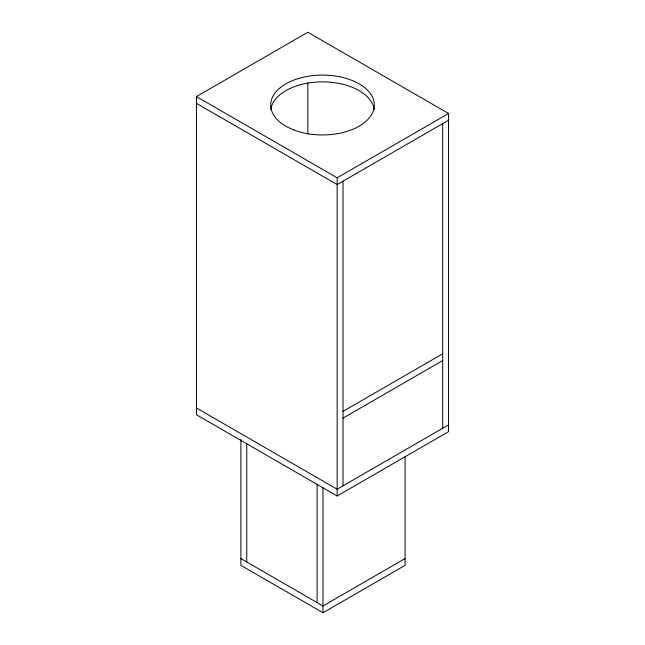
<?xml version="1.0" encoding="UTF-8"?>
<svg xmlns="http://www.w3.org/2000/svg" width="645" height="645" viewBox="0 0 645 645"><rect width="100%" height="100%" fill="white"/><g stroke="black" fill="none" stroke-linecap="round" stroke-linejoin="round"><path stroke-width="0.97" d="M196.451 96.565L307.842 32.25L448.549 113.488L448.549 431.666L337.158 495.981L196.451 414.743L196.451 96.565L337.158 177.794L448.549 113.488M448.549 120.252L337.158 184.567L196.451 103.329M343.019 411.357L442.688 353.815M343.019 418.129L442.688 360.579M448.549 424.894L337.158 489.208L196.451 407.971M405.052 558.594L322.976 605.978L240.891 558.594M240.891 439.342L240.891 565.359L322.976 612.75L405.052 565.359L405.052 456.378M442.688 123.638L442.688 428.28M343.019 181.18L343.019 485.822M337.158 177.794L337.158 495.981M322.976 487.733L322.976 612.75M317.106 484.347L317.106 602.599M307.842 82.979L307.842 134.241M246.753 443.728L246.753 561.98M270.811 109.658A51.818 29.92 0 0 1 322.5 81.875A51.818 29.92 0 0 1 374.189 109.658M293.451 129.798A51.818 29.92 0 0 0 374.189 107.159A51.818 29.92 0 0 0 299.861 78.109A51.818 29.92 0 0 0 293.451 129.798"/></g></svg>
